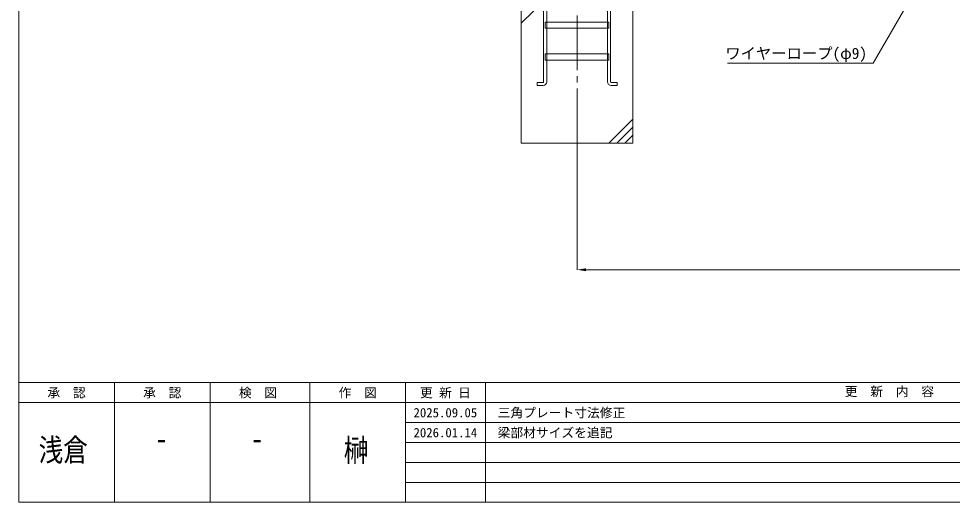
# Model space of a CAD drawing. Units: millimetres, scale not verified. Extents: x -27980 to -7855, y -14438 to 14438.
# Drawn here: x -27980 to -22128, y -14438 to -11409 of the extents above; entities that cross this region are included whole.
import ezdxf
from ezdxf.enums import TextEntityAlignment as Align

# ---------------------------------------------------------------- set-up
doc = ezdxf.new("R2010")
doc.units = ezdxf.units.MM
doc.header["$LTSCALE"] = 38
doc.linetypes.add('CHAIN2', pattern=[12, 9, -1, 1, -1])
doc.linetypes.add('DASHED1', pattern=[1.8, 1.2, -0.6])
for name, color, linetype, lineweight in [('0-9_基礎工事用PCA小', 7, 'Continuous', 18), ('0-A_図面枠', 7, 'Continuous', 18), ('0-B_寸法', 3, 'Continuous', 18), ('1-2_通芯', 1, 'CHAIN2', 18), ('1-7_文字', 7, 'Continuous', 18)]:
    doc.layers.add(name, color=color, linetype=linetype, lineweight=lineweight)
doc.styles.add('ＭＳ ゴシック', font='')
doc.styles.get('ＭＳ ゴシック').set_extended_font_data('MS Gothic')

msp = doc.modelspace()

# ---------------------------------------------------------------- linework, layer by layer
at = {"layer": '0-9_基礎工事用PCA小'}
for p, q in [((-24830.2, -11437.5), (-24680.2, -11287.5)), ((-24670.67, -11467.5), (-24670.67, -11629.5)), ((-24289.73, -11467.5), (-24289.73, -11629.5)), ((-24670.67, -11667.5), (-24670.67, -11804.5)), ((-24289.73, -11667.5), (-24289.73, -11804.5)), ((-24130.2, -12037.5), (-24280.2, -12187.5)), ((-24130.2, -12087.5), (-24230.2, -12187.5)), ((-24130.2, -12137.5), (-24180.2, -12187.5))]:
    msp.add_line(p, q, dxfattribs=at)
at = {"layer": '0-9_基礎工事用PCA小', "color": 4, "linetype": 'DASHED1', "lineweight": 9}
for p, q in [((-24670.67, -11429.5), (-24670.67, -11467.5)), ((-24289.73, -11429.5), (-24289.73, -11467.5)), ((-24670.67, -11629.5), (-24670.67, -11667.5)), ((-24289.73, -11629.5), (-24289.73, -11667.5))]:
    msp.add_line(p, q, dxfattribs=at)
at = {"layer": '0-9_基礎工事用PCA小'}
for points in [[(-24689.72, -11804.45), (-24689.72, -11227.5), (-24670.67, -11227.5), (-24670.67, -11429.5)], [(-24270.67, -11804.45), (-24270.67, -11227.5), (-24289.73, -11227.5), (-24289.73, -11429.5)], [(-24693.67, -11827.5), (-24730.68, -11827.5), (-24730.68, -11808.45), (-24693.73, -11808.45)], [(-24266.73, -11827.5), (-24229.72, -11827.5), (-24229.72, -11808.45), (-24266.67, -11808.45)]]:
    msp.add_lwpolyline(points, dxfattribs=at)
for points in [[(-24830.2, -12187.5), (-24130.2, -12187.5), (-24130.2, -11287.5), (-24830.2, -11287.5)], [(-24680.2, -11429.5), (-24280.2, -11429.5), (-24280.2, -11467.5), (-24680.2, -11467.5)], [(-24680.2, -11629.5), (-24280.2, -11629.5), (-24280.2, -11667.5), (-24680.2, -11667.5)]]:
    msp.add_lwpolyline(points, close=True, dxfattribs=at)
for centre, radius, start, end in [((-24693.73, -11804.45), 4, 270, 0), ((-24693.67, -11804.5), 23, 270, 0), ((-24266.73, -11804.5), 23, 180, 270), ((-24266.67, -11804.45), 4, 180, 270)]:
    msp.add_arc(centre, radius, start, end, dxfattribs=at)
at = {"layer": '0-A_図面枠'}
for p, q in [((-27980.2, -13687.5), (-7855.2, -13687.5)), ((-27380.2, -13687.5), (-27380.2, -14437.5)), ((-26780.2, -13687.5), (-26780.2, -14437.5)), ((-26155.2, -13687.5), (-26155.2, -14437.5)), ((-25555.2, -13687.5), (-25555.2, -14437.5)), ((-25055.2, -13687.5), (-25055.2, -14437.5)), ((-27980.2, -13812.5), (-20005.2, -13812.5)), ((-25555.2, -13937.5), (-20005.2, -13937.5)), ((-25555.2, -14062.5), (-20005.2, -14062.5)), ((-25555.2, -14187.5), (-20005.2, -14187.5)), ((-25555.2, -14312.5), (-20005.2, -14312.5))]:
    msp.add_line(p, q, dxfattribs=at)
msp.add_lwpolyline([(-27980.2, -562.5), (-7855.2, -562.5), (-7855.2, -14437.5), (-27980.2, -14437.5)], close=True, dxfattribs=at)
at = {"layer": '0-B_寸法'}
for p, q in [((-24480.2, -12188.5), (-24480.2, -12981.95)), ((-18135.2, -12980.95), (-24425.2, -12980.95))]:
    msp.add_line(p, q, dxfattribs=at)
at = {"layer": '0-B_寸法', "color": 91}
msp.add_solid([(-24425.2, -12971.8), (-24480.2, -12980.95), (-24425.2, -12990.12)], dxfattribs=at)
at = {"layer": '1-2_通芯'}
msp.add_line((-24480.2, -12187.5), (-24480.2, -10275.5), dxfattribs=at)
at = {"layer": '1-7_文字'}
for p, q in [((-22367.27, -11242.5), (-22624.2, -11687.5)), ((-23538.35, -11687.5), (-22624.55, -11687.5)), ((-22624.2, -11687.5), (-22624.55, -11687.5))]:
    msp.add_line(p, q, dxfattribs=at)

# ---------------------------------------------------------------- texts
at = {"layer": '0-A_図面枠', "style": 'ＭＳ ゴシック'}
for s, p in [('承\u3000認', (-27800.2, -13798)), ('承\u3000認', (-27200.2, -13798)), ('検\u3000図', (-26600.2, -13798)), ('作\u3000図', (-25975.2, -13798)), ('更 新 日', (-25465.2, -13798)), ('更\u3000新\u3000内\u3000容', (-22802.58, -13790.32)), ('2025.09.05', (-25505.2, -13923)), ('三角プレート寸法修正 ', (-24978, -13923)), ('2026.01.14', (-25505.2, -14048)), ('梁部材サイズを追記', (-24978, -14048))]:
    msp.add_text(s, height=58.65, dxfattribs=at).set_placement(p, align=Align.BOTTOM_LEFT)
at = {"layer": '0-A_図面枠', "style": 'ＭＳ ゴシック', "width": 0.8}
for s, p in [('浅倉', (-27854.75, -14222.17)), ('榊', (-25942.48, -14223.88)), ('-', (-27123.83, -14151.03)), ('-', (-26523.82, -14151.03))]:
    msp.add_text(s, height=140.8, dxfattribs=at).set_placement(p, align=Align.BOTTOM_LEFT)
at = {"layer": '1-7_文字', "style": 'ＭＳ ゴシック'}
msp.add_text('ワイヤーロープ(φ9)', height=70.38, dxfattribs=at).set_placement((-23551.12, -11682.1), align=Align.BOTTOM_LEFT)

doc.saveas('drawing.dxf')
